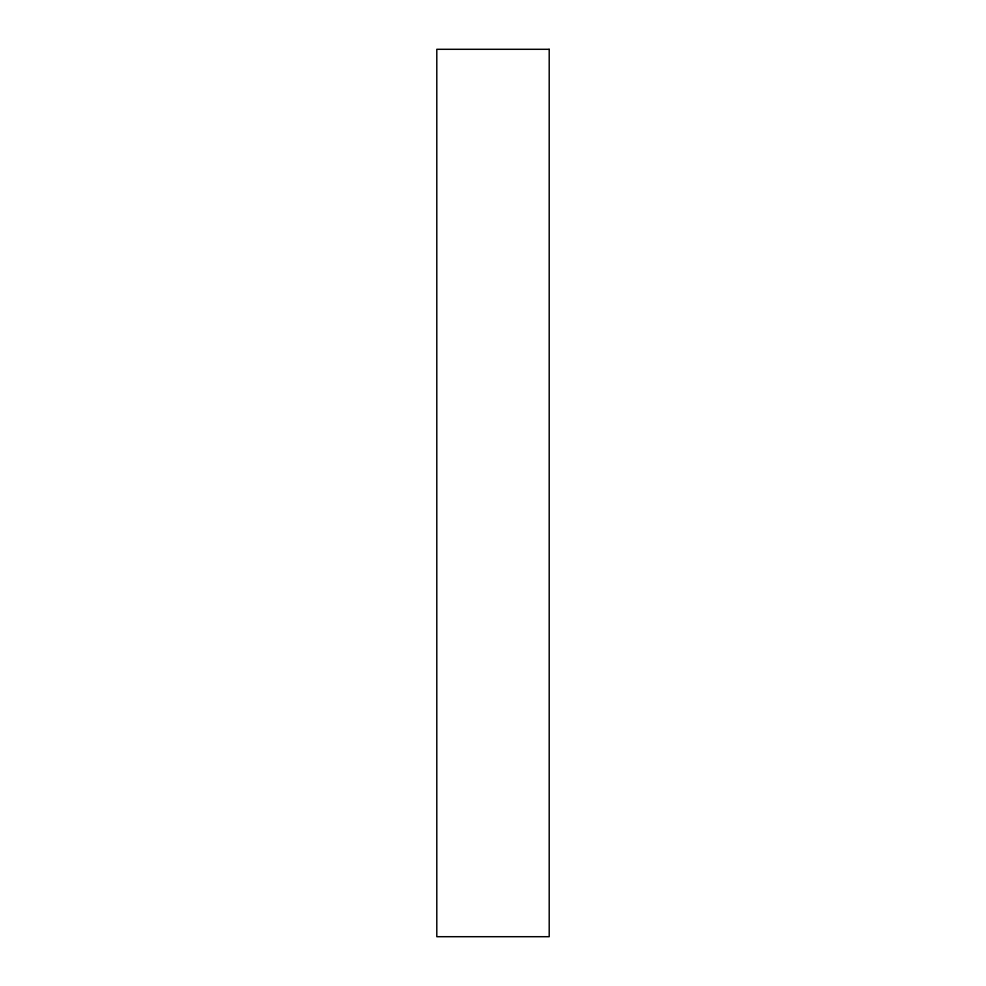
<?xml version="1.0" encoding="UTF-8"?>
<svg xmlns="http://www.w3.org/2000/svg" width="986" height="986" viewBox="0 0 986 986"><rect width="100%" height="100%" fill="white"/><g stroke="black" fill="none" stroke-linecap="round" stroke-linejoin="round"><path stroke-width="1.48" d="M549.202 49.3L436.798 49.3L436.798 936.7L549.202 936.7L549.202 49.3"/></g></svg>
